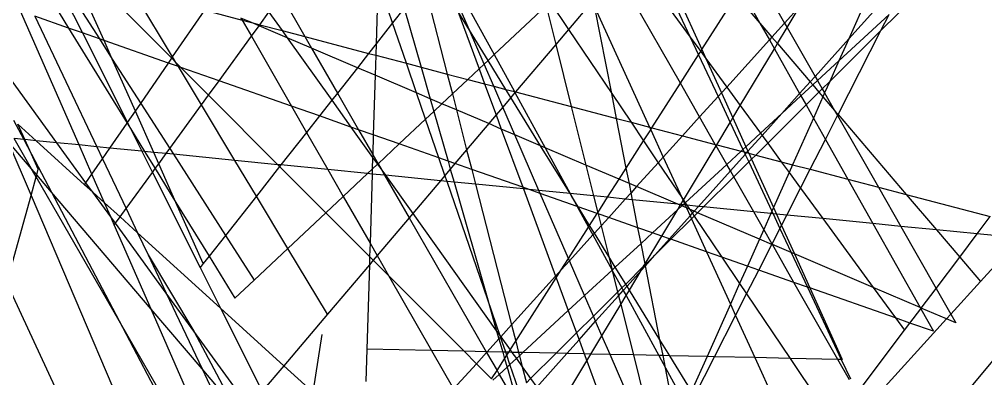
# Model space of a CAD drawing. Header units: metres. Extents: x 0 to 1324930, y 0 to 1631912.
# Drawn here: x 253732.08 to 253738.18, y 1630702.3 to 1630704.57 of the extents above; entities that cross this region are included whole.
import ezdxf

# ---------------------------------------------------------------- set-up
doc = ezdxf.new("R2010")
doc.units = ezdxf.units.M
doc.header["$MEASUREMENT"] = 0
doc.layers.add('A_revoir_geometrie_aberrante', color=7, linetype='Continuous')
doc.layers.add('limites_parcelles', color=7, linetype='Continuous')

msp = doc.modelspace()

# ---------------------------------------------------------------- linework, layer by layer
at = {"layer": 'A_revoir_geometrie_aberrante'}
msp.add_line((253733.98882, 1630702.58123), (0, 0), dxfattribs=at)
at = {"layer": 'limites_parcelles'}
for p, q in [((253737.79135, 1630705.5212), (253737.31224, 1630704.44679)), ((253736.02377, 1630705.07305), (253736.31213, 1630704.45778)), ((253736.05458, 1630705.10946), (253736.38557, 1630704.37889)), ((253737.51505, 1630704.49869), (253738.07931, 1630705.05934)), ((253734.74799, 1630704.94549), (253735.07538, 1630704.34706)), ((253735.93731, 1630704.97089), (253736.31213, 1630704.45778)), ((253732.14275, 1630704.91716), (253732.39093, 1630704.51414)), ((253734.91899, 1630704.50201), (253734.73425, 1630704.92803)), ((253736.71161, 1630704.8898), (253736.9077, 1630704.54636)), ((253737.31224, 1630704.44679), (253737.72143, 1630704.90346)), ((253732.27863, 1630704.88148), (253732.47836, 1630704.48349)), ((253732.31122, 1630704.87292), (253732.58476, 1630704.4462)), ((253732.61445, 1630704.43579), (253732.43474, 1630704.84048)), ((253736.24999, 1630704.16642), (253735.85, 1630704.86771)), ((253732.55881, 1630704.8079), (253733.04144, 1630704.32404)), ((253734.34264, 1630704.8133), (253734.33047, 1630704.41485)), ((253734.43426, 1630704.54677), (253734.34264, 1630704.8133)), ((253734.63253, 1630704.79876), (253734.77952, 1630704.22468)), ((253736.6302, 1630704.76223), (253736.75193, 1630704.54601)), ((253733.04694, 1630704.33202), (253732.79841, 1630704.74497)), ((253733.73183, 1630704.72094), (253733.88162, 1630704.46049)), ((253736.38557, 1630704.37889), (253736.60332, 1630704.72011)), ((253736.60332, 1630704.72011), (253736.75193, 1630704.54601)), ((253734.50797, 1630704.64045), (253734.43426, 1630704.54677)), ((253734.50797, 1630704.64045), (253734.61457, 1630704.268)), ((253735.07538, 1630704.34706), (253735.40271, 1630704.65458)), ((253735.40271, 1630704.65458), (253735.46359, 1630704.4111)), ((253735.42774, 1630704.67809), (253735.54381, 1630704.50589)), ((253735.69296, 1630704.68214), (253735.54381, 1630704.50589)), ((253735.81672, 1630704.10103), (253735.71005, 1630704.64478)), ((253735.71005, 1630704.64478), (253736.05537, 1630703.88961)), ((253737.00636, 1630704.6554), (253736.9077, 1630704.54636)), ((253736.92384, 1630704.5181), (253737.00636, 1630704.6554)), ((253732.4578, 1630703.77692), (253732.08817, 1630704.62025)), ((253732.1776, 1630704.58891), (253732.56815, 1630703.76599)), ((253732.39093, 1630704.51414), (253732.1776, 1630704.58891)), ((253733.04694, 1630704.33202), (253733.24978, 1630704.62643)), ((253733.24978, 1630704.62643), (253733.48524, 1630704.56459)), ((253733.47781, 1630704.57756), (253733.48524, 1630704.56459)), ((253733.54519, 1630704.54885), (253733.47781, 1630704.57756)), ((253733.59683, 1630704.53529), (253733.65436, 1630704.6144)), ((253733.65436, 1630704.6144), (253733.73721, 1630704.49842)), ((253734.84606, 1630704.62054), (253734.98003, 1630704.25749)), ((253734.91899, 1630704.50201), (253734.84606, 1630704.62054)), ((253737.25046, 1630704.30824), (253737.56693, 1630704.60043)), ((253737.51505, 1630704.49869), (253737.56693, 1630704.60043)), ((253733.48524, 1630704.56459), (253733.54382, 1630704.46238)), ((253733.48524, 1630704.56459), (253733.54519, 1630704.54885)), ((253733.54382, 1630704.46238), (253733.59215, 1630704.52884)), ((253733.59215, 1630704.52884), (253733.54519, 1630704.54885)), ((253733.54519, 1630704.54885), (253733.59683, 1630704.53529)), ((253733.59215, 1630704.52884), (253733.59683, 1630704.53529)), ((253733.76946, 1630704.45328), (253733.59215, 1630704.52884)), ((253733.59683, 1630704.53529), (253733.73721, 1630704.49842)), ((253734.43426, 1630704.54677), (253734.33047, 1630704.41485)), ((253734.52171, 1630704.29239), (253734.43426, 1630704.54677)), ((253736.75193, 1630704.54601), (253736.81156, 1630704.44011)), ((253736.75193, 1630704.54601), (253736.8274, 1630704.45761)), ((253736.9077, 1630704.54636), (253736.8274, 1630704.45761)), ((253736.86266, 1630704.41631), (253736.92384, 1630704.5181)), ((253736.9077, 1630704.54636), (253736.92384, 1630704.5181)), ((253736.92384, 1630704.5181), (253737.09987, 1630704.20979)), ((253732.39093, 1630704.51414), (253732.75975, 1630703.9152)), ((253732.47836, 1630704.48349), (253732.39093, 1630704.51414)), ((253732.47836, 1630704.48349), (253732.76195, 1630703.91839)), ((253732.58476, 1630704.4462), (253732.47836, 1630704.48349)), ((253733.33967, 1630704.1816), (253733.54382, 1630704.46238)), ((253733.54382, 1630704.46238), (253733.7965, 1630704.02149)), ((253733.73721, 1630704.49842), (253733.76946, 1630704.45328)), ((253733.73721, 1630704.49842), (253733.88162, 1630704.46049)), ((253733.88162, 1630704.46049), (253733.92352, 1630704.38763)), ((253733.88162, 1630704.46049), (253734.28336, 1630704.35499)), ((253735.012, 1630704.28752), (253734.91899, 1630704.50201)), ((253735.03669, 1630704.31071), (253734.91899, 1630704.50201)), ((253735.54381, 1630704.50589), (253735.46359, 1630704.4111)), ((253735.54381, 1630704.50589), (253735.81672, 1630704.10103)), ((253736.31213, 1630704.45778), (253736.36455, 1630704.34594)), ((253736.31213, 1630704.45778), (253736.3782, 1630704.36733)), ((253736.8274, 1630704.45761), (253736.81156, 1630704.44011)), ((253736.8274, 1630704.45761), (253736.86266, 1630704.41631)), ((253737.19243, 1630704.17813), (253737.51505, 1630704.49869)), ((253737.2448, 1630703.96865), (253737.51505, 1630704.49869)), ((253732.58476, 1630704.4462), (253732.66634, 1630704.31894)), ((253732.61445, 1630704.43579), (253732.58476, 1630704.4462)), ((253732.66634, 1630704.31894), (253732.61445, 1630704.43579)), ((253733.0204, 1630704.29351), (253732.61445, 1630704.43579)), ((253733.76946, 1630704.45328), (253734.05081, 1630704.05943)), ((253733.92352, 1630704.38763), (253733.76946, 1630704.45328)), ((253734.33047, 1630704.41485), (253734.28336, 1630704.35499)), ((253734.33047, 1630704.41485), (253734.32828, 1630704.34319)), ((253735.46359, 1630704.4111), (253735.21014, 1630704.11159)), ((253735.46359, 1630704.4111), (253735.56156, 1630704.0193)), ((253736.81156, 1630704.44011), (253736.54237, 1630704.14259)), ((253736.81156, 1630704.44011), (253736.84319, 1630704.38392)), ((253736.84319, 1630704.38392), (253736.86266, 1630704.41631)), ((253736.86266, 1630704.41631), (253737.06867, 1630704.17497)), ((253737.09987, 1630704.20979), (253737.31224, 1630704.44679)), ((253737.31224, 1630704.44679), (253737.25046, 1630704.30824)), ((253733.92352, 1630704.38763), (253734.08632, 1630704.10456)), ((253734.21224, 1630704.2646), (253733.92352, 1630704.38763)), ((253734.28336, 1630704.35499), (253734.21224, 1630704.2646)), ((253734.28336, 1630704.35499), (253734.32828, 1630704.34319)), ((253734.32828, 1630704.34319), (253734.32442, 1630704.2168)), ((253734.32828, 1630704.34319), (253734.52171, 1630704.29239)), ((253735.03669, 1630704.31071), (253735.07538, 1630704.34706)), ((253735.07538, 1630704.34706), (253735.2032, 1630704.11341)), ((253736.24999, 1630704.16642), (253736.36455, 1630704.34594)), ((253736.36455, 1630704.34594), (253736.3782, 1630704.36733)), ((253736.36455, 1630704.34594), (253736.48801, 1630704.08251)), ((253736.3782, 1630704.36733), (253736.38557, 1630704.37889)), ((253736.3782, 1630704.36733), (253736.41139, 1630704.32189)), ((253736.38557, 1630704.37889), (253736.41139, 1630704.32189)), ((253736.62783, 1630704.0256), (253736.84319, 1630704.38392)), ((253736.84319, 1630704.38392), (253737.00245, 1630704.10106)), ((253732.31645, 1630703.79092), (253731.92828, 1630704.3246)), ((253732.81197, 1630703.99099), (253732.66634, 1630704.31894)), ((253732.66634, 1630704.31894), (253732.84543, 1630704.03956)), ((253732.84543, 1630704.03956), (253733.0204, 1630704.29351)), ((253733.0204, 1630704.29351), (253733.04144, 1630704.32404)), ((253733.08341, 1630704.27142), (253733.0204, 1630704.29351)), ((253733.04144, 1630704.32404), (253733.04694, 1630704.33202)), ((253733.04144, 1630704.32404), (253733.06742, 1630704.29799)), ((253733.06742, 1630704.29799), (253733.04694, 1630704.33202)), ((253733.08341, 1630704.27142), (253733.06742, 1630704.29799)), ((253733.06742, 1630704.29799), (253733.09958, 1630704.26575)), ((253734.58601, 1630704.10532), (253734.52171, 1630704.29239)), ((253734.52171, 1630704.29239), (253734.61457, 1630704.268)), ((253734.98003, 1630704.25749), (253735.012, 1630704.28752)), ((253735.012, 1630704.28752), (253735.03669, 1630704.31071)), ((253735.07263, 1630704.14771), (253735.012, 1630704.28752)), ((253735.14939, 1630704.12755), (253735.03669, 1630704.31071)), ((253736.41139, 1630704.32189), (253736.50922, 1630704.10596)), ((253736.41139, 1630704.32189), (253736.54237, 1630704.14259)), ((253737.11504, 1630704.18322), (253737.25046, 1630704.30824)), ((253737.25046, 1630704.30824), (253737.19243, 1630704.17813)), ((253733.22904, 1630704.02945), (253733.08341, 1630704.27142)), ((253733.09958, 1630704.26575), (253733.08341, 1630704.27142)), ((253733.09958, 1630704.26575), (253733.27383, 1630704.09106)), ((253733.33967, 1630704.1816), (253733.09958, 1630704.26575)), ((253734.21224, 1630704.2646), (253734.08632, 1630704.10456)), ((253734.32442, 1630704.2168), (253734.21224, 1630704.2646)), ((253734.32442, 1630704.2168), (253734.31292, 1630703.84048)), ((253734.58601, 1630704.10532), (253734.32442, 1630704.2168)), ((253734.61457, 1630704.268), (253734.67156, 1630704.06887)), ((253734.61457, 1630704.268), (253734.77952, 1630704.22468)), ((253734.77952, 1630704.22468), (253734.81163, 1630704.09928)), ((253734.77952, 1630704.22468), (253734.90893, 1630704.1907)), ((253734.90893, 1630704.1907), (253734.98003, 1630704.25749)), ((253734.98003, 1630704.25749), (253735.01495, 1630704.16285)), ((253733.27383, 1630704.09106), (253733.33967, 1630704.1816)), ((253733.7965, 1630704.02149), (253733.33967, 1630704.1816)), ((253734.81163, 1630704.09928), (253734.90893, 1630704.1907)), ((253734.90893, 1630704.1907), (253735.01495, 1630704.16285)), ((253735.01495, 1630704.16285), (253735.08739, 1630703.96654)), ((253735.01495, 1630704.16285), (253735.07263, 1630704.14771)), ((253736.07077, 1630703.88557), (253736.24999, 1630704.16642)), ((253736.37137, 1630703.9536), (253736.24999, 1630704.16642)), ((253737.00245, 1630704.10106), (253737.06867, 1630704.17497)), ((253737.01052, 1630704.08672), (253737.08517, 1630704.15564)), ((253737.06867, 1630704.17497), (253737.09987, 1630704.20979)), ((253737.06867, 1630704.17497), (253737.08517, 1630704.15564)), ((253737.08517, 1630704.15564), (253737.11504, 1630704.18322)), ((253737.08517, 1630704.15564), (253737.12401, 1630704.11014)), ((253737.09987, 1630704.20979), (253737.11504, 1630704.18322)), ((253737.11504, 1630704.18322), (253737.14491, 1630704.13091)), ((253737.14491, 1630704.13091), (253737.19243, 1630704.17813)), ((253737.19243, 1630704.17813), (253737.15977, 1630704.10488)), ((253733.22904, 1630704.02945), (253733.27383, 1630704.09106)), ((253733.27383, 1630704.09106), (253733.71101, 1630703.65276)), ((253734.08632, 1630704.10456), (253734.05081, 1630704.05943)), ((253734.08632, 1630704.10456), (253734.21933, 1630703.87328)), ((253734.64266, 1630703.94054), (253734.58601, 1630704.10532)), ((253734.67156, 1630704.06887), (253734.58601, 1630704.10532)), ((253734.74565, 1630704.0373), (253734.81163, 1630704.09928)), ((253734.81163, 1630704.09928), (253734.83753, 1630703.99815)), ((253735.12957, 1630704.01639), (253735.07263, 1630704.14771)), ((253735.07263, 1630704.14771), (253735.14939, 1630704.12755)), ((253735.18065, 1630704.07674), (253735.14939, 1630704.12755)), ((253735.14939, 1630704.12755), (253735.2032, 1630704.11341)), ((253735.20653, 1630704.10733), (253735.18065, 1630704.07674)), ((253735.2032, 1630704.11341), (253735.20653, 1630704.10733)), ((253735.2032, 1630704.11341), (253735.21014, 1630704.11159)), ((253735.21014, 1630704.11159), (253735.20653, 1630704.10733)), ((253735.20653, 1630704.10733), (253735.3966, 1630703.75991)), ((253735.21014, 1630704.11159), (253735.56156, 1630704.0193)), ((253735.84748, 1630703.94421), (253735.81672, 1630704.10103)), ((253735.81672, 1630704.10103), (253735.93855, 1630703.92029)), ((253736.50922, 1630704.10596), (253736.48801, 1630704.08251)), ((253736.54237, 1630704.14259), (253736.50922, 1630704.10596)), ((253736.50922, 1630704.10596), (253736.58096, 1630703.94762)), ((253736.54237, 1630704.14259), (253736.62783, 1630704.0256)), ((253736.88935, 1630703.97485), (253737.00245, 1630704.10106)), ((253737.00245, 1630704.10106), (253737.01052, 1630704.08672)), ((253737.04278, 1630704.02943), (253737.12401, 1630704.11014)), ((253737.12401, 1630704.11014), (253737.14491, 1630704.13091)), ((253737.12401, 1630704.11014), (253737.14904, 1630704.08082)), ((253737.14491, 1630704.13091), (253737.15977, 1630704.10488)), ((253737.15977, 1630704.10488), (253737.14904, 1630704.08082)), ((253737.15977, 1630704.10488), (253737.22293, 1630703.99427)), ((253732.81197, 1630703.99099), (253732.84543, 1630704.03956)), ((253732.84543, 1630704.03956), (253733.02861, 1630703.7538)), ((253733.02861, 1630703.7538), (253733.22904, 1630704.02945)), ((253733.43956, 1630703.67966), (253733.22904, 1630704.02945)), ((253734.05081, 1630704.05943), (253733.97244, 1630703.95982)), ((253734.05081, 1630704.05943), (253734.17191, 1630703.8899)), ((253734.67156, 1630704.06887), (253734.69438, 1630703.98913)), ((253734.74565, 1630704.0373), (253734.67156, 1630704.06887)), ((253734.69438, 1630703.98913), (253734.74565, 1630704.0373)), ((253734.83753, 1630703.99815), (253734.74565, 1630704.0373)), ((253735.18065, 1630704.07674), (253735.12957, 1630704.01639)), ((253735.36813, 1630703.77204), (253735.18065, 1630704.07674)), ((253736.48801, 1630704.08251), (253736.37137, 1630703.9536)), ((253736.48801, 1630704.08251), (253736.56426, 1630703.91982)), ((253736.80073, 1630703.78892), (253737.04278, 1630704.02943)), ((253736.88935, 1630703.97485), (253737.01052, 1630704.08672)), ((253737.01052, 1630704.08672), (253737.04278, 1630704.02943)), ((253737.04278, 1630704.02943), (253737.08929, 1630703.94682)), ((253737.14904, 1630704.08082), (253737.08929, 1630703.94682)), ((253737.14904, 1630704.08082), (253737.22293, 1630703.99427)), ((253732.76195, 1630703.91839), (253732.81197, 1630703.99099)), ((253732.92771, 1630703.73036), (253732.81197, 1630703.99099)), ((253733.7965, 1630704.02149), (253733.89109, 1630703.85643)), ((253733.97244, 1630703.95982), (253733.7965, 1630704.02149)), ((253734.64266, 1630703.94054), (253734.69438, 1630703.98913)), ((253734.69438, 1630703.98913), (253734.78421, 1630703.67529)), ((253734.83753, 1630703.99815), (253734.90178, 1630703.7472)), ((253735.04082, 1630703.91151), (253734.83753, 1630703.99815)), ((253735.12957, 1630704.01639), (253735.08739, 1630703.96654)), ((253735.20548, 1630703.84135), (253735.12957, 1630704.01639)), ((253735.56156, 1630704.0193), (253735.65383, 1630703.6503)), ((253735.56156, 1630704.0193), (253735.84748, 1630703.94421)), ((253736.58096, 1630703.94762), (253736.62783, 1630704.0256)), ((253736.62783, 1630704.0256), (253736.75531, 1630703.85109)), ((253736.75531, 1630703.85109), (253736.88935, 1630703.97485)), ((253736.76571, 1630703.83686), (253736.88935, 1630703.97485)), ((253737.22293, 1630703.99427), (253737.24138, 1630703.96194)), ((253737.22293, 1630703.99427), (253737.2448, 1630703.96865)), ((253737.24138, 1630703.96194), (253737.2448, 1630703.96865)), ((253737.2448, 1630703.96865), (253737.67548, 1630703.46413)), ((253732.04361, 1630703.93323), (253732.10759, 1630703.81161)), ((253732.11505, 1630703.81088), (253732.07136, 1630703.90803)), ((253732.18608, 1630703.80384), (253732.07136, 1630703.90803)), ((253732.65127, 1630703.75775), (253732.75975, 1630703.9152)), ((253732.75975, 1630703.9152), (253732.76195, 1630703.91839)), ((253732.75975, 1630703.9152), (253732.78029, 1630703.88183)), ((253732.76195, 1630703.91839), (253732.78029, 1630703.88183)), ((253733.97244, 1630703.95982), (253733.89109, 1630703.85643)), ((253734.17191, 1630703.8899), (253733.97244, 1630703.95982)), ((253734.4755, 1630703.7835), (253734.64266, 1630703.94054)), ((253734.72694, 1630703.69536), (253734.64266, 1630703.94054)), ((253735.04082, 1630703.91151), (253734.90178, 1630703.7472)), ((253735.08739, 1630703.96654), (253735.04082, 1630703.91151)), ((253735.12018, 1630703.8777), (253735.04082, 1630703.91151)), ((253735.08739, 1630703.96654), (253735.12018, 1630703.8777)), ((253735.90878, 1630703.63173), (253735.84748, 1630703.94421)), ((253735.84748, 1630703.94421), (253735.93855, 1630703.92029)), ((253735.93855, 1630703.92029), (253736.01785, 1630703.80264)), ((253735.93855, 1630703.92029), (253736.05537, 1630703.88961)), ((253736.37137, 1630703.9536), (253736.26392, 1630703.83484)), ((253736.46997, 1630703.78073), (253736.37137, 1630703.9536)), ((253736.4792, 1630703.77831), (253736.56426, 1630703.91982)), ((253736.56426, 1630703.91982), (253736.58096, 1630703.94762)), ((253736.56426, 1630703.91982), (253736.64444, 1630703.74873)), ((253736.58096, 1630703.94762), (253736.66322, 1630703.76606)), ((253737.08929, 1630703.94682), (253736.95806, 1630703.65254)), ((253737.08929, 1630703.94682), (253737.16506, 1630703.81224)), ((253737.16506, 1630703.81224), (253737.24138, 1630703.96194)), ((253737.24138, 1630703.96194), (253737.49918, 1630703.51043)), ((253732.78029, 1630703.88183), (253732.85257, 1630703.73781)), ((253732.78029, 1630703.88183), (253732.87005, 1630703.73608)), ((253733.89109, 1630703.85643), (253733.7294, 1630703.65094)), ((253733.89109, 1630703.85643), (253734.02568, 1630703.62159)), ((253734.17191, 1630703.8899), (253734.30859, 1630703.69857)), ((253734.21933, 1630703.87328), (253734.17191, 1630703.8899)), ((253734.21933, 1630703.87328), (253734.30915, 1630703.71709)), ((253734.31292, 1630703.84048), (253734.21933, 1630703.87328)), ((253735.12018, 1630703.8777), (253735.25587, 1630703.50998)), ((253735.20548, 1630703.84135), (253735.12018, 1630703.8777)), ((253736.01785, 1630703.80264), (253736.06288, 1630703.87321)), ((253736.05537, 1630703.88961), (253736.06288, 1630703.87321)), ((253736.05537, 1630703.88961), (253736.07077, 1630703.88557)), ((253736.06288, 1630703.87321), (253736.07077, 1630703.88557)), ((253736.06288, 1630703.87321), (253736.14202, 1630703.70013)), ((253736.07077, 1630703.88557), (253736.26392, 1630703.83484)), ((253736.66322, 1630703.76606), (253736.75531, 1630703.85109)), ((253736.75531, 1630703.85109), (253736.76571, 1630703.83686)), ((253732.00763, 1630703.80103), (253732.15342, 1630703.45893)), ((253732.15695, 1630703.62601), (253732.00763, 1630703.80103)), ((253732.15695, 1630703.62601), (253732.04647, 1630703.81767)), ((253732.10759, 1630703.81161), (253732.04647, 1630703.81767)), ((253732.10759, 1630703.81161), (253732.1567, 1630703.71826)), ((253732.11505, 1630703.81088), (253732.10759, 1630703.81161)), ((253732.1567, 1630703.71826), (253732.11505, 1630703.81088)), ((253732.18608, 1630703.80384), (253732.11505, 1630703.81088)), ((253732.49174, 1630703.52621), (253732.18608, 1630703.80384)), ((253732.31645, 1630703.79092), (253732.18608, 1630703.80384)), ((253732.50013, 1630703.53839), (253732.31645, 1630703.79092)), ((253732.4578, 1630703.77692), (253732.31645, 1630703.79092)), ((253734.31292, 1630703.84048), (253734.30915, 1630703.71709)), ((253734.4755, 1630703.7835), (253734.31292, 1630703.84048)), ((253735.35802, 1630703.48959), (253735.20548, 1630703.84135)), ((253735.36813, 1630703.77204), (253735.20548, 1630703.84135)), ((253735.90878, 1630703.63173), (253736.01785, 1630703.80264)), ((253736.01785, 1630703.80264), (253736.11047, 1630703.66525)), ((253736.26392, 1630703.83484), (253736.14202, 1630703.70013)), ((253736.26392, 1630703.83484), (253736.46997, 1630703.78073)), ((253736.67633, 1630703.73712), (253736.76571, 1630703.83686)), ((253736.72506, 1630703.71374), (253736.80073, 1630703.78892)), ((253736.76571, 1630703.83686), (253736.80073, 1630703.78892)), ((253736.80073, 1630703.78892), (253736.88665, 1630703.6713)), ((253737.0688, 1630703.62346), (253737.16506, 1630703.81224)), ((253737.16506, 1630703.81224), (253737.30648, 1630703.56104)), ((253732.53816, 1630703.59358), (253732.4578, 1630703.77692)), ((253732.56815, 1630703.76599), (253732.4578, 1630703.77692)), ((253732.56815, 1630703.76599), (253732.60437, 1630703.68968)), ((253732.65127, 1630703.75775), (253732.56815, 1630703.76599)), ((253732.60437, 1630703.68968), (253732.65127, 1630703.75775)), ((253732.85257, 1630703.73781), (253732.65127, 1630703.75775)), ((253732.85257, 1630703.73781), (253732.9197, 1630703.60403)), ((253732.87005, 1630703.73608), (253732.85257, 1630703.73781)), ((253732.87005, 1630703.73608), (253732.93684, 1630703.6276)), ((253732.92771, 1630703.73036), (253732.87005, 1630703.73608)), ((253732.9595, 1630703.65877), (253732.92771, 1630703.73036)), ((253733.00593, 1630703.72262), (253732.92771, 1630703.73036)), ((253733.00593, 1630703.72262), (253733.02861, 1630703.7538)), ((253733.02861, 1630703.7538), (253733.05149, 1630703.7181)), ((253734.34271, 1630703.65875), (253734.4755, 1630703.7835)), ((253734.72694, 1630703.69536), (253734.4755, 1630703.7835)), ((253734.90178, 1630703.7472), (253734.82795, 1630703.65996)), ((253734.90178, 1630703.7472), (253734.9336, 1630703.62293)), ((253735.55386, 1630703.47019), (253735.36813, 1630703.77204)), ((253735.3966, 1630703.75991), (253735.36813, 1630703.77204)), ((253735.3966, 1630703.75991), (253735.55517, 1630703.47006)), ((253735.65383, 1630703.6503), (253735.3966, 1630703.75991)), ((253736.26947, 1630703.42936), (253736.47517, 1630703.77161)), ((253736.47517, 1630703.77161), (253736.46997, 1630703.78073)), ((253736.46997, 1630703.78073), (253736.4792, 1630703.77831)), ((253736.47517, 1630703.77161), (253736.4792, 1630703.77831)), ((253736.54211, 1630703.65425), (253736.47517, 1630703.77161)), ((253736.4792, 1630703.77831), (253736.63279, 1630703.73797)), ((253736.54211, 1630703.65425), (253736.63279, 1630703.73797)), ((253736.63279, 1630703.73797), (253736.64444, 1630703.74873)), ((253736.63279, 1630703.73797), (253736.65183, 1630703.73297)), ((253736.64444, 1630703.74873), (253736.66322, 1630703.76606)), ((253736.64444, 1630703.74873), (253736.65183, 1630703.73297)), ((253736.65183, 1630703.73297), (253736.65897, 1630703.71774)), ((253736.65183, 1630703.73297), (253736.66865, 1630703.72855)), ((253736.65897, 1630703.71774), (253736.66865, 1630703.72855)), ((253736.66322, 1630703.76606), (253736.67633, 1630703.73712)), ((253736.66865, 1630703.72855), (253736.67633, 1630703.73712)), ((253736.66865, 1630703.72855), (253736.68177, 1630703.7251)), ((253736.67633, 1630703.73712), (253736.68177, 1630703.7251)), ((253736.68177, 1630703.7251), (253736.69876, 1630703.68761)), ((253736.68177, 1630703.7251), (253736.72506, 1630703.71374)), ((253732.19906, 1630703.62407), (253732.1567, 1630703.71826)), ((253732.1567, 1630703.71826), (253732.2829, 1630703.47838)), ((253732.53816, 1630703.59358), (253732.60437, 1630703.68968)), ((253732.60437, 1630703.68968), (253732.7535, 1630703.37545)), ((253732.9595, 1630703.65877), (253733.00593, 1630703.72262)), ((253733.05149, 1630703.7181), (253733.00593, 1630703.72262)), ((253733.05149, 1630703.7181), (253733.37956, 1630703.20632)), ((253733.43956, 1630703.67966), (253733.05149, 1630703.7181)), ((253733.57497, 1630703.45466), (253733.43956, 1630703.67966)), ((253733.71101, 1630703.65276), (253733.43956, 1630703.67966)), ((253734.30859, 1630703.69857), (253734.30633, 1630703.62457)), ((253734.30915, 1630703.71709), (253734.30859, 1630703.69857)), ((253734.30859, 1630703.69857), (253734.33931, 1630703.65556)), ((253734.30915, 1630703.71709), (253734.34271, 1630703.65875)), ((253734.76478, 1630703.58531), (253734.72694, 1630703.69536)), ((253734.78421, 1630703.67529), (253734.72694, 1630703.69536)), ((253734.78421, 1630703.67529), (253734.79854, 1630703.62521)), ((253734.82795, 1630703.65996), (253734.78421, 1630703.67529)), ((253736.11047, 1630703.66525), (253735.97363, 1630703.51402)), ((253736.14202, 1630703.70013), (253736.11047, 1630703.66525)), ((253736.11047, 1630703.66525), (253736.25819, 1630703.4461)), ((253736.14202, 1630703.70013), (253736.25819, 1630703.4461)), ((253736.56543, 1630703.61335), (253736.65897, 1630703.71774)), ((253736.58663, 1630703.57619), (253736.68125, 1630703.6702)), ((253736.65897, 1630703.71774), (253736.68125, 1630703.6702)), ((253736.68125, 1630703.6702), (253736.69876, 1630703.68761)), ((253736.68125, 1630703.6702), (253736.82713, 1630703.35893)), ((253736.69876, 1630703.68761), (253736.72506, 1630703.71374)), ((253736.69876, 1630703.68761), (253736.83732, 1630703.38178)), ((253736.72506, 1630703.71374), (253736.88665, 1630703.6713)), ((253736.88665, 1630703.6713), (253736.93619, 1630703.60349)), ((253736.88665, 1630703.6713), (253736.95806, 1630703.65254)), ((253732.18578, 1630703.576), (253732.15695, 1630703.62601)), ((253732.18916, 1630703.58825), (253732.15695, 1630703.62601)), ((253732.18916, 1630703.58825), (253732.19906, 1630703.62407)), ((253732.7535, 1630703.37545), (253732.9197, 1630703.60403)), ((253732.9197, 1630703.60403), (253732.93684, 1630703.6276)), ((253732.9197, 1630703.60403), (253733.22065, 1630703.00434)), ((253732.93684, 1630703.6276), (253732.9595, 1630703.65877)), ((253732.93684, 1630703.6276), (253733.06774, 1630703.41504)), ((253733.06774, 1630703.41504), (253732.9595, 1630703.65877)), ((253733.7221, 1630703.64165), (253733.57497, 1630703.45466)), ((253733.71101, 1630703.65276), (253733.7221, 1630703.64165)), ((253733.7294, 1630703.65094), (253733.71101, 1630703.65276)), ((253733.7294, 1630703.65094), (253733.7221, 1630703.64165)), ((253733.7221, 1630703.64165), (253734.01352, 1630703.34949)), ((253734.02568, 1630703.62159), (253733.7294, 1630703.65094)), ((253734.02568, 1630703.62159), (253734.12279, 1630703.45214)), ((253734.27668, 1630703.59672), (253734.02568, 1630703.62159)), ((253734.27668, 1630703.59672), (253734.30633, 1630703.62457)), ((253734.30633, 1630703.62457), (253734.30539, 1630703.59388)), ((253734.30633, 1630703.62457), (253734.33931, 1630703.65556)), ((253734.33931, 1630703.65556), (253734.34271, 1630703.65875)), ((253734.33931, 1630703.65556), (253734.36613, 1630703.61803)), ((253734.34271, 1630703.65875), (253734.36613, 1630703.61803)), ((253734.36613, 1630703.61803), (253734.38452, 1630703.58604)), ((253734.36613, 1630703.61803), (253734.38932, 1630703.58556)), ((253734.79854, 1630703.62521), (253734.76478, 1630703.58531)), ((253734.82795, 1630703.65996), (253734.79854, 1630703.62521)), ((253734.79854, 1630703.62521), (253734.82217, 1630703.54268)), ((253734.9336, 1630703.62293), (253734.82795, 1630703.65996)), ((253734.9336, 1630703.62293), (253734.95758, 1630703.52926)), ((253735.25587, 1630703.50998), (253734.9336, 1630703.62293)), ((253735.65383, 1630703.6503), (253735.70255, 1630703.45546)), ((253735.86359, 1630703.56091), (253735.65383, 1630703.6503)), ((253735.86359, 1630703.56091), (253735.90878, 1630703.63173)), ((253735.92807, 1630703.53344), (253735.90878, 1630703.63173)), ((253736.28062, 1630703.41282), (253736.54211, 1630703.65425)), ((253736.36513, 1630703.38982), (253736.56543, 1630703.61335)), ((253736.56543, 1630703.61335), (253736.54211, 1630703.65425)), ((253736.58663, 1630703.57619), (253736.56543, 1630703.61335)), ((253736.93619, 1630703.60349), (253736.83732, 1630703.38178)), ((253736.95806, 1630703.65254), (253736.93619, 1630703.60349)), ((253736.93619, 1630703.60349), (253737.00829, 1630703.50478)), ((253736.95806, 1630703.65254), (253737.0688, 1630703.62346)), ((253737.00829, 1630703.50478), (253737.0688, 1630703.62346)), ((253737.0688, 1630703.62346), (253737.30648, 1630703.56104)), ((253732.15342, 1630703.45893), (253732.18578, 1630703.576)), ((253732.18578, 1630703.576), (253732.18916, 1630703.58825)), ((253732.70943, 1630702.66759), (253732.18578, 1630703.576)), ((253732.2829, 1630703.47838), (253732.18916, 1630703.58825)), ((253732.50013, 1630703.53839), (253732.53816, 1630703.59358)), ((253732.61791, 1630703.41162), (253732.53816, 1630703.59358)), ((253734.12279, 1630703.45214), (253734.27668, 1630703.59672)), ((253734.30539, 1630703.59388), (253734.27668, 1630703.59672)), ((253734.30539, 1630703.59388), (253734.29204, 1630703.15681)), ((253734.38452, 1630703.58604), (253734.30539, 1630703.59388)), ((253734.38452, 1630703.58604), (253734.53863, 1630703.31808)), ((253734.38932, 1630703.58556), (253734.38452, 1630703.58604)), ((253734.38932, 1630703.58556), (253734.56128, 1630703.34484)), ((253734.73593, 1630703.55122), (253734.38932, 1630703.58556)), ((253734.73593, 1630703.55122), (253734.56128, 1630703.34484)), ((253734.76478, 1630703.58531), (253734.73593, 1630703.55122)), ((253734.77792, 1630703.54706), (253734.73593, 1630703.55122)), ((253734.77792, 1630703.54706), (253734.76478, 1630703.58531)), ((253735.0347, 1630702.80012), (253734.77792, 1630703.54706)), ((253734.82217, 1630703.54268), (253734.77792, 1630703.54706)), ((253734.82217, 1630703.54268), (253735.0347, 1630702.80012)), ((253734.95758, 1630703.52926), (253734.82217, 1630703.54268)), ((253735.79072, 1630703.44672), (253735.86359, 1630703.56091)), ((253735.92807, 1630703.53344), (253735.86359, 1630703.56091)), ((253736.39598, 1630703.38676), (253736.58663, 1630703.57619)), ((253736.71256, 1630703.3554), (253736.58663, 1630703.57619)), ((253737.30648, 1630703.56104), (253737.46419, 1630703.28093)), ((253737.30648, 1630703.56104), (253737.49918, 1630703.51043)), ((253732.49174, 1630703.52621), (253732.50013, 1630703.53839)), ((253732.54258, 1630703.48004), (253732.49174, 1630703.52621)), ((253732.54258, 1630703.48004), (253732.50013, 1630703.53839)), ((253734.95758, 1630703.52926), (253735.18473, 1630702.64211)), ((253735.2598, 1630703.49932), (253734.95758, 1630703.52926)), ((253735.25587, 1630703.50998), (253735.2598, 1630703.49932)), ((253735.2967, 1630703.49567), (253735.25587, 1630703.50998)), ((253735.2598, 1630703.49932), (253735.46274, 1630702.94937)), ((253735.2967, 1630703.49567), (253735.2598, 1630703.49932)), ((253735.3659, 1630703.47141), (253735.2967, 1630703.49567)), ((253735.35802, 1630703.48959), (253735.2967, 1630703.49567)), ((253735.3659, 1630703.47141), (253735.35802, 1630703.48959)), ((253735.55386, 1630703.47019), (253735.35802, 1630703.48959)), ((253735.93932, 1630703.47609), (253735.92807, 1630703.53344)), ((253735.97363, 1630703.51402), (253735.92807, 1630703.53344)), ((253735.97363, 1630703.51402), (253735.93932, 1630703.47609)), ((253736.23479, 1630703.40273), (253735.97363, 1630703.51402)), ((253736.92157, 1630703.33469), (253737.00829, 1630703.50478)), ((253737.00829, 1630703.50478), (253737.149, 1630703.31216)), ((253737.49918, 1630703.51043), (253737.64017, 1630703.2635)), ((253737.49918, 1630703.51043), (253737.67548, 1630703.46413)), ((253732.00082, 1630702.90678), (253732.15342, 1630703.45893)), ((253732.15342, 1630703.45893), (253732.9922, 1630701.49066)), ((253732.2829, 1630703.47838), (253732.70943, 1630702.66759)), ((253732.91168, 1630702.74137), (253732.2829, 1630703.47838)), ((253732.65668, 1630703.32317), (253732.54258, 1630703.48004)), ((253732.61791, 1630703.41162), (253732.54258, 1630703.48004)), ((253733.57497, 1630703.45466), (253733.37956, 1630703.20632)), ((253733.7738, 1630703.12428), (253733.57497, 1630703.45466)), ((253734.01352, 1630703.34949), (253734.12279, 1630703.45214)), ((253734.12279, 1630703.45214), (253734.29204, 1630703.15681)), ((253735.54416, 1630703.06034), (253735.3659, 1630703.47141)), ((253735.59916, 1630703.38965), (253735.3659, 1630703.47141)), ((253735.5651, 1630703.45192), (253735.55386, 1630703.47019)), ((253735.55517, 1630703.47006), (253735.55386, 1630703.47019)), ((253735.55517, 1630703.47006), (253735.5651, 1630703.45192)), ((253735.70255, 1630703.45546), (253735.55517, 1630703.47006)), ((253735.5651, 1630703.45192), (253735.59916, 1630703.38965)), ((253735.60458, 1630703.38776), (253735.5651, 1630703.45192)), ((253735.70255, 1630703.45546), (253735.72894, 1630703.34991)), ((253735.79072, 1630703.44672), (253735.70255, 1630703.45546)), ((253735.72894, 1630703.34991), (253735.79072, 1630703.44672)), ((253735.90271, 1630703.43563), (253735.79072, 1630703.44672)), ((253735.90271, 1630703.43563), (253735.79804, 1630703.31995)), ((253735.93932, 1630703.47609), (253735.90271, 1630703.43563)), ((253735.94814, 1630703.43113), (253735.90271, 1630703.43563)), ((253735.94814, 1630703.43113), (253735.93932, 1630703.47609)), ((253735.98264, 1630703.25524), (253735.94814, 1630703.43113)), ((253736.23479, 1630703.40273), (253735.94814, 1630703.43113)), ((253736.25242, 1630703.40098), (253736.26741, 1630703.42593)), ((253736.25819, 1630703.4461), (253736.26741, 1630703.42593)), ((253736.25819, 1630703.4461), (253736.26947, 1630703.42936)), ((253736.26741, 1630703.42593), (253736.26947, 1630703.42936)), ((253736.26741, 1630703.42593), (253736.27554, 1630703.40814)), ((253736.26947, 1630703.42936), (253736.28062, 1630703.41282)), ((253737.67548, 1630703.46413), (253737.86584, 1630703.24114)), ((253737.67548, 1630703.46413), (253738.20518, 1630703.32502)), ((253732.65668, 1630703.32317), (253732.61791, 1630703.41162)), ((253732.71541, 1630703.32306), (253732.61791, 1630703.41162)), ((253732.71541, 1630703.32306), (253732.7535, 1630703.37545)), ((253732.7535, 1630703.37545), (253732.82605, 1630703.22257)), ((253733.23948, 1630703.02829), (253733.06774, 1630703.41504)), ((253733.06774, 1630703.41504), (253733.27674, 1630703.07564)), ((253735.59916, 1630703.38965), (253735.67077, 1630703.25876)), ((253735.60458, 1630703.38776), (253735.59916, 1630703.38965)), ((253735.67748, 1630703.26927), (253735.60458, 1630703.38776)), ((253735.72595, 1630703.34522), (253735.60458, 1630703.38776)), ((253736.07491, 1630703.2229), (253736.23325, 1630703.36909)), ((253736.13312, 1630703.2025), (253736.23325, 1630703.36909)), ((253736.23325, 1630703.36909), (253736.24966, 1630703.39639)), ((253736.23325, 1630703.36909), (253736.25867, 1630703.39256)), ((253736.24966, 1630703.39639), (253736.23479, 1630703.40273)), ((253736.25242, 1630703.40098), (253736.23479, 1630703.40273)), ((253736.24966, 1630703.39639), (253736.25242, 1630703.40098)), ((253736.25867, 1630703.39256), (253736.24966, 1630703.39639)), ((253736.2663, 1630703.39961), (253736.25242, 1630703.40098)), ((253736.25867, 1630703.39256), (253736.2663, 1630703.39961)), ((253736.28848, 1630703.37985), (253736.25867, 1630703.39256)), ((253736.2663, 1630703.39961), (253736.27554, 1630703.40814)), ((253736.28007, 1630703.39824), (253736.2663, 1630703.39961)), ((253736.27554, 1630703.40814), (253736.28062, 1630703.41282)), ((253736.27554, 1630703.40814), (253736.28007, 1630703.39824)), ((253736.28007, 1630703.39824), (253736.28848, 1630703.37985)), ((253736.29119, 1630703.39714), (253736.28007, 1630703.39824)), ((253736.28062, 1630703.41282), (253736.29119, 1630703.39714)), ((253736.28848, 1630703.37985), (253736.31136, 1630703.32981)), ((253736.30863, 1630703.37127), (253736.28848, 1630703.37985)), ((253736.29119, 1630703.39714), (253736.30863, 1630703.37127)), ((253736.36513, 1630703.38982), (253736.29119, 1630703.39714)), ((253736.30863, 1630703.37127), (253736.32575, 1630703.34586)), ((253736.33749, 1630703.35897), (253736.30863, 1630703.37127)), ((253736.32575, 1630703.34586), (253736.33749, 1630703.35897)), ((253736.33749, 1630703.35897), (253736.36513, 1630703.38982)), ((253736.35885, 1630703.34987), (253736.33749, 1630703.35897)), ((253736.35885, 1630703.34987), (253736.39598, 1630703.38676)), ((253736.39598, 1630703.38676), (253736.36513, 1630703.38982)), ((253736.71256, 1630703.3554), (253736.39598, 1630703.38676)), ((253736.82713, 1630703.35893), (253736.82077, 1630703.34468)), ((253736.83732, 1630703.38178), (253736.82713, 1630703.35893)), ((253736.82713, 1630703.35893), (253736.83445, 1630703.34332)), ((253736.83732, 1630703.38178), (253736.8557, 1630703.34122)), ((253732.6788, 1630703.27271), (253732.65668, 1630703.32317)), ((253732.68609, 1630703.28274), (253732.65668, 1630703.32317)), ((253732.68609, 1630703.28274), (253732.71541, 1630703.32306)), ((253732.82605, 1630703.22257), (253732.71541, 1630703.32306)), ((253733.7738, 1630703.12428), (253734.01352, 1630703.34949)), ((253734.01352, 1630703.34949), (253734.28947, 1630703.07283)), ((253734.53863, 1630703.31808), (253734.3365, 1630703.07922)), ((253734.56128, 1630703.34484), (253734.53863, 1630703.31808)), ((253734.53863, 1630703.31808), (253735.02505, 1630702.47228)), ((253734.56128, 1630703.34484), (253735.09105, 1630702.60324)), ((253735.67748, 1630703.26927), (253735.72595, 1630703.34522)), ((253735.72595, 1630703.34522), (253735.72894, 1630703.34991)), ((253735.73052, 1630703.34361), (253735.72595, 1630703.34522)), ((253735.72894, 1630703.34991), (253735.73052, 1630703.34361)), ((253735.73052, 1630703.34361), (253735.74977, 1630703.2666)), ((253735.79804, 1630703.31995), (253735.73052, 1630703.34361)), ((253735.79804, 1630703.31995), (253735.74977, 1630703.2666)), ((253735.98264, 1630703.25524), (253735.79804, 1630703.31995)), ((253736.18195, 1630703.18539), (253736.31136, 1630703.32981)), ((253736.19035, 1630703.18244), (253736.31989, 1630703.31116)), ((253736.31136, 1630703.32981), (253736.32575, 1630703.34586)), ((253736.31136, 1630703.32981), (253736.31989, 1630703.31116)), ((253736.31989, 1630703.31116), (253736.33741, 1630703.32856)), ((253736.31989, 1630703.31116), (253736.41471, 1630703.1038)), ((253736.32575, 1630703.34586), (253736.33741, 1630703.32856)), ((253736.33741, 1630703.32856), (253736.35885, 1630703.34987)), ((253736.33741, 1630703.32856), (253736.51187, 1630703.06975)), ((253736.74896, 1630703.18363), (253736.35885, 1630703.34987)), ((253736.77598, 1630703.24422), (253736.71256, 1630703.3554)), ((253736.82077, 1630703.34468), (253736.71256, 1630703.3554)), ((253736.82077, 1630703.34468), (253736.77598, 1630703.24422)), ((253736.83445, 1630703.34332), (253736.82077, 1630703.34468)), ((253736.83445, 1630703.34332), (253736.87828, 1630703.24979)), ((253736.8557, 1630703.34122), (253736.83445, 1630703.34332)), ((253736.8557, 1630703.34122), (253736.88825, 1630703.26935)), ((253736.92157, 1630703.33469), (253736.8557, 1630703.34122)), ((253736.88825, 1630703.26935), (253736.92157, 1630703.33469)), ((253737.149, 1630703.31216), (253736.92157, 1630703.33469)), ((253737.149, 1630703.31216), (253737.46614, 1630702.87802)), ((253737.46419, 1630703.28093), (253737.149, 1630703.31216)), ((253738.12263, 1630703.2157), (253738.20518, 1630703.32502)), ((253732.6788, 1630703.27271), (253732.68609, 1630703.28274)), ((253732.91168, 1630702.74137), (253732.6788, 1630703.27271)), ((253733.00667, 1630702.84199), (253732.68609, 1630703.28274)), ((253735.54416, 1630703.06034), (253735.67077, 1630703.25876)), ((253735.67077, 1630703.25876), (253735.67748, 1630703.26927)), ((253735.67077, 1630703.25876), (253735.69787, 1630703.20924)), ((253735.70772, 1630703.22013), (253735.67748, 1630703.26927)), ((253735.74977, 1630703.2666), (253735.70772, 1630703.22013)), ((253735.74977, 1630703.2666), (253735.79814, 1630703.07317)), ((253736.00216, 1630703.15573), (253735.98264, 1630703.25524)), ((253736.07491, 1630703.2229), (253735.98264, 1630703.25524)), ((253736.77598, 1630703.24422), (253736.74896, 1630703.18363)), ((253736.82849, 1630703.15214), (253736.77598, 1630703.24422)), ((253736.82849, 1630703.15214), (253736.87828, 1630703.24979)), ((253736.87828, 1630703.24979), (253736.88825, 1630703.26935)), ((253736.87828, 1630703.24979), (253736.9493, 1630703.09826)), ((253736.88825, 1630703.26935), (253736.96971, 1630703.08956)), ((253737.46419, 1630703.28093), (253737.76202, 1630702.75193)), ((253737.64017, 1630703.2635), (253737.46419, 1630703.28093)), ((253737.64017, 1630703.2635), (253737.86345, 1630702.87244)), ((253737.86584, 1630703.24114), (253737.64017, 1630703.2635)), ((253737.86584, 1630703.24114), (253738.0123, 1630703.06957)), ((253738.12263, 1630703.2157), (253737.86584, 1630703.24114)), ((253732.82605, 1630703.22257), (253732.89182, 1630703.08398)), ((253733.3499, 1630702.74677), (253732.82605, 1630703.22257)), ((253733.37956, 1630703.20632), (253733.27674, 1630703.07564)), ((253733.37956, 1630703.20632), (253733.56056, 1630702.92396)), ((253735.69787, 1630703.20924), (253735.55031, 1630703.04616)), ((253735.70772, 1630703.22013), (253735.69787, 1630703.20924)), ((253735.69787, 1630703.20924), (253735.81943, 1630702.98703)), ((253735.79814, 1630703.07317), (253735.70772, 1630703.22013)), ((253736.00216, 1630703.15573), (253736.07491, 1630703.2229)), ((253736.02747, 1630703.02671), (253736.13312, 1630703.2025)), ((253736.13312, 1630703.2025), (253736.07491, 1630703.2229)), ((253736.08972, 1630703.08245), (253736.18195, 1630703.18539)), ((253736.08972, 1630703.08245), (253736.19035, 1630703.18244)), ((253736.18195, 1630703.18539), (253736.13312, 1630703.2025)), ((253736.19035, 1630703.18244), (253736.18195, 1630703.18539)), ((253736.41471, 1630703.1038), (253736.19035, 1630703.18244)), ((253736.74896, 1630703.18363), (253736.67299, 1630703.01328)), ((253736.82749, 1630703.15017), (253736.74896, 1630703.18363)), ((253738.0123, 1630703.06957), (253738.12263, 1630703.2157)), ((253738.39201, 1630703.18901), (253738.12263, 1630703.2157)), ((253738.14361, 1630702.91574), (253738.39201, 1630703.18901)), ((253733.56056, 1630702.92396), (253733.7738, 1630703.12428)), ((253734.02351, 1630702.70936), (253733.7738, 1630703.12428)), ((253734.29204, 1630703.15681), (253734.28947, 1630703.07283)), ((253734.29204, 1630703.15681), (253734.3365, 1630703.07922)), ((253735.83965, 1630703.0057), (253736.00216, 1630703.15573)), ((253736.02747, 1630703.02671), (253736.00216, 1630703.15573)), ((253736.74485, 1630702.98809), (253736.82749, 1630703.15017)), ((253736.82749, 1630703.15017), (253736.82849, 1630703.15214)), ((253736.8303, 1630703.14897), (253736.82749, 1630703.15017)), ((253736.8303, 1630703.14897), (253736.82849, 1630703.15214)), ((253736.96634, 1630702.91046), (253736.8303, 1630703.14897)), ((253736.9493, 1630703.09826), (253736.8303, 1630703.14897)), ((253732.89182, 1630703.08398), (253733.00667, 1630702.84199)), ((253732.89182, 1630703.08398), (253733.18123, 1630702.602)), ((253733.27674, 1630703.07564), (253733.23948, 1630703.02829)), ((253733.27674, 1630703.07564), (253733.43993, 1630702.81062)), ((253734.28947, 1630703.07283), (253734.28792, 1630703.02181)), ((253734.28947, 1630703.07283), (253734.31199, 1630703.05026)), ((253734.3365, 1630703.07922), (253734.31199, 1630703.05026)), ((253734.3365, 1630703.07922), (253734.40863, 1630702.95337)), ((253735.49871, 1630702.98912), (253735.54416, 1630703.06034)), ((253735.55031, 1630703.04616), (253735.54416, 1630703.06034)), ((253735.79814, 1630703.07317), (253735.81963, 1630702.98721)), ((253735.83965, 1630703.0057), (253735.79814, 1630703.07317)), ((253736.02847, 1630703.0216), (253736.08972, 1630703.08245)), ((253736.02968, 1630703.01545), (253736.08972, 1630703.08245)), ((253736.41471, 1630703.1038), (253736.56591, 1630702.77315)), ((253736.51187, 1630703.06975), (253736.41471, 1630703.1038)), ((253736.51187, 1630703.06975), (253736.624, 1630702.9034)), ((253736.67299, 1630703.01328), (253736.51187, 1630703.06975)), ((253736.9493, 1630703.09826), (253737.05127, 1630702.88069)), ((253736.96971, 1630703.08956), (253736.9493, 1630703.09826)), ((253736.96971, 1630703.08956), (253737.06681, 1630702.87524)), ((253737.46614, 1630702.87802), (253736.96971, 1630703.08956)), ((253737.86345, 1630702.87244), (253738.0123, 1630703.06957)), ((253738.0123, 1630703.06957), (253738.14361, 1630702.91574)), ((253733.23948, 1630703.02829), (253733.22065, 1630703.00434)), ((253733.22065, 1630703.00434), (253733.3499, 1630702.74677)), ((253734.28792, 1630703.02181), (253734.02351, 1630702.70936)), ((253734.28792, 1630703.02181), (253734.27163, 1630702.48857)), ((253734.31199, 1630703.05026), (253734.28792, 1630703.02181)), ((253734.31199, 1630703.05026), (253734.40863, 1630702.95337)), ((253735.55031, 1630703.04616), (253735.49871, 1630702.98912)), ((253735.64556, 1630702.8265), (253735.55031, 1630703.04616)), ((253735.81963, 1630702.98721), (253735.83965, 1630703.0057)), ((253735.90522, 1630702.89913), (253735.83965, 1630703.0057)), ((253735.90522, 1630702.89913), (253736.01835, 1630703.01154)), ((253736.0024, 1630702.98501), (253736.02968, 1630703.01545)), ((253736.0024, 1630702.98501), (253736.01835, 1630703.01154)), ((253736.01835, 1630703.01154), (253736.02747, 1630703.02671)), ((253736.01835, 1630703.01154), (253736.02847, 1630703.0216)), ((253736.02847, 1630703.0216), (253736.02747, 1630703.02671)), ((253736.02968, 1630703.01545), (253736.02847, 1630703.0216)), ((253736.12143, 1630702.54774), (253736.02968, 1630703.01545)), ((253736.67299, 1630703.01328), (253736.624, 1630702.9034)), ((253736.74485, 1630702.98809), (253736.67299, 1630703.01328)), ((253734.40863, 1630702.95337), (253734.68006, 1630702.47974)), ((253734.40863, 1630702.95337), (253734.88549, 1630702.4753)), ((253735.46274, 1630702.94937), (253735.18473, 1630702.64211)), ((253735.21123, 1630702.53863), (253735.46663, 1630702.93885)), ((253735.49871, 1630702.98912), (253735.46274, 1630702.94937)), ((253735.46274, 1630702.94937), (253735.46663, 1630702.93885)), ((253735.46663, 1630702.93885), (253735.49871, 1630702.98912)), ((253735.46663, 1630702.93885), (253735.54302, 1630702.73183)), ((253735.64556, 1630702.8265), (253735.81943, 1630702.98703)), ((253735.81943, 1630702.98703), (253735.81963, 1630702.98721)), ((253735.81943, 1630702.98703), (253735.81989, 1630702.98619)), ((253735.81963, 1630702.98721), (253735.81989, 1630702.98619)), ((253735.81989, 1630702.98619), (253735.85431, 1630702.84854)), ((253735.81989, 1630702.98619), (253735.8808, 1630702.87486)), ((253735.91346, 1630702.88575), (253736.0024, 1630702.98501)), ((253735.92827, 1630702.86167), (253736.0024, 1630702.98501)), ((253736.66822, 1630702.8378), (253736.74485, 1630702.98809)), ((253736.96634, 1630702.91046), (253736.74485, 1630702.98809)), ((253732.77648, 1630701.23574), (253732.00082, 1630702.90678)), ((253733.43993, 1630702.81062), (253733.56056, 1630702.92396)), ((253735.85431, 1630702.84854), (253735.8808, 1630702.87486)), ((253735.8808, 1630702.87486), (253735.90522, 1630702.89913)), ((253735.8808, 1630702.87486), (253735.88948, 1630702.85899)), ((253735.88948, 1630702.85899), (253735.91346, 1630702.88575)), ((253735.91346, 1630702.88575), (253735.90522, 1630702.89913)), ((253735.92827, 1630702.86167), (253735.91346, 1630702.88575)), ((253736.624, 1630702.9034), (253736.56591, 1630702.77315)), ((253736.624, 1630702.9034), (253736.66822, 1630702.8378)), ((253737.2436, 1630702.42434), (253736.96634, 1630702.91046)), ((253737.05127, 1630702.88069), (253736.96634, 1630702.91046)), ((253737.05127, 1630702.88069), (253737.26537, 1630702.42387)), ((253737.06681, 1630702.87524), (253737.05127, 1630702.88069)), ((253737.06681, 1630702.87524), (253737.27137, 1630702.42374)), ((253737.60629, 1630702.68616), (253737.06681, 1630702.87524)), ((253737.46614, 1630702.87802), (253737.60629, 1630702.68616)), ((253737.76202, 1630702.75193), (253737.46614, 1630702.87802)), ((253737.76992, 1630702.74857), (253737.86345, 1630702.87244)), ((253737.86345, 1630702.87244), (253737.95635, 1630702.70974)), ((253737.95635, 1630702.70974), (253738.14361, 1630702.91574)), ((253733.00667, 1630702.84199), (253733.23338, 1630702.36429)), ((253733.18123, 1630702.602), (253733.00667, 1630702.84199)), ((253735.54302, 1630702.73183), (253735.64556, 1630702.8265)), ((253735.70174, 1630702.69695), (253735.64556, 1630702.8265)), ((253735.70174, 1630702.69695), (253735.85431, 1630702.84854)), ((253735.71562, 1630702.66495), (253735.85994, 1630702.82602)), ((253735.85431, 1630702.84854), (253735.85994, 1630702.82602)), ((253735.85994, 1630702.82602), (253735.88948, 1630702.85899)), ((253735.85994, 1630702.82602), (253735.87372, 1630702.77091)), ((253735.87372, 1630702.77091), (253735.9072, 1630702.8266)), ((253735.88948, 1630702.85899), (253735.9072, 1630702.8266)), ((253735.9072, 1630702.8266), (253735.92827, 1630702.86167)), ((253735.9072, 1630702.8266), (253736.11391, 1630702.44875)), ((253736.12143, 1630702.54774), (253735.92827, 1630702.86167)), ((253736.5987, 1630702.70145), (253736.66822, 1630702.8378)), ((253736.66822, 1630702.8378), (253736.94253, 1630702.43085)), ((253735.0347, 1630702.80012), (253735.09105, 1630702.60324)), ((253735.11289, 1630702.57267), (253735.0347, 1630702.80012)), ((253735.75519, 1630702.57369), (253735.87372, 1630702.77091)), ((253735.87372, 1630702.77091), (253735.95341, 1630702.45222)), ((253736.56591, 1630702.77315), (253736.41833, 1630702.44217)), ((253736.56591, 1630702.77315), (253736.5987, 1630702.70145)), ((253737.76202, 1630702.75193), (253737.76648, 1630702.74402)), ((253737.76992, 1630702.74857), (253737.76202, 1630702.75193)), ((253737.76648, 1630702.74402), (253737.76992, 1630702.74857)), ((253737.92974, 1630702.68046), (253737.76992, 1630702.74857)), ((253733.30029, 1630701.85473), (253732.91168, 1630702.74137)), ((253733.23338, 1630702.36429), (253732.91168, 1630702.74137)), ((253733.3499, 1630702.74677), (253733.61245, 1630702.22361)), ((253733.74867, 1630702.38458), (253733.3499, 1630702.74677)), ((253734.02351, 1630702.70936), (253733.74867, 1630702.38458)), ((253735.25649, 1630702.46728), (253735.54302, 1630702.73183)), ((253735.54302, 1630702.73183), (253735.59502, 1630702.59091)), ((253735.59502, 1630702.59091), (253735.70174, 1630702.69695)), ((253735.71562, 1630702.66495), (253735.70174, 1630702.69695)), ((253736.46598, 1630702.44114), (253736.5987, 1630702.70145)), ((253736.5987, 1630702.70145), (253736.72025, 1630702.43565)), ((253737.69841, 1630702.65387), (253737.76648, 1630702.74402)), ((253737.76648, 1630702.74402), (253737.84645, 1630702.60198)), ((253737.92974, 1630702.68046), (253737.95635, 1630702.70974)), ((253737.95635, 1630702.70974), (253737.98699, 1630702.65607)), ((253732.70943, 1630702.66759), (253733.19963, 1630701.73578)), ((253733.22755, 1630701.76878), (253732.70943, 1630702.66759)), ((253735.18473, 1630702.64211), (253735.11686, 1630702.5671)), ((253735.18473, 1630702.64211), (253735.21123, 1630702.53863)), ((253735.61085, 1630702.54803), (253735.71562, 1630702.66495)), ((253735.75519, 1630702.57369), (253735.71562, 1630702.66495)), ((253737.41838, 1630702.11791), (253737.92974, 1630702.68046)), ((253737.60629, 1630702.68616), (253737.66358, 1630702.60773)), ((253737.69841, 1630702.65387), (253737.60629, 1630702.68616)), ((253737.66358, 1630702.60773), (253737.69841, 1630702.65387)), ((253737.84645, 1630702.60198), (253737.69841, 1630702.65387)), ((253737.98699, 1630702.65607), (253737.92974, 1630702.68046)), ((253733.18123, 1630702.602), (253733.43078, 1630702.13292)), ((253733.52856, 1630702.12448), (253733.18123, 1630702.602)), ((253735.09105, 1630702.60324), (253735.10511, 1630702.55411)), ((253735.09105, 1630702.60324), (253735.11289, 1630702.57267)), ((253735.11537, 1630702.56545), (253735.11289, 1630702.57267)), ((253735.11289, 1630702.57267), (253735.11686, 1630702.5671)), ((253735.11686, 1630702.5671), (253735.11537, 1630702.56545)), ((253735.11686, 1630702.5671), (253735.1763, 1630702.4839)), ((253735.46604, 1630702.46275), (253735.59502, 1630702.59091)), ((253735.59502, 1630702.59091), (253735.61085, 1630702.54803)), ((253735.68566, 1630702.45801), (253735.75519, 1630702.57369)), ((253735.80649, 1630702.4554), (253735.75519, 1630702.57369)), ((253737.36474, 1630702.21196), (253737.66358, 1630702.60773)), ((253735.10511, 1630702.55411), (253735.03096, 1630702.47216)), ((253735.11537, 1630702.56545), (253735.10511, 1630702.55411)), ((253735.10511, 1630702.55411), (253735.12917, 1630702.47003)), ((253735.14831, 1630702.46962), (253735.11537, 1630702.56545)), ((253735.1763, 1630702.4839), (253735.21123, 1630702.53863)), ((253735.21123, 1630702.53863), (253735.22935, 1630702.46787)), ((253735.53314, 1630702.4613), (253735.61085, 1630702.54803)), ((253735.61085, 1630702.54803), (253735.64373, 1630702.45891)), ((253736.14097, 1630702.44817), (253736.12143, 1630702.54774)), ((253736.18326, 1630702.44725), (253736.12143, 1630702.54774)), ((253734.27163, 1630702.48857), (253734.26542, 1630702.28536)), ((253734.27163, 1630702.48857), (253734.2716, 1630702.48857)), ((253734.68006, 1630702.47974), (253734.27163, 1630702.48857)), ((253734.68006, 1630702.47974), (253734.81879, 1630702.23767)), ((253734.88549, 1630702.4753), (253734.68006, 1630702.47974)), ((253734.88549, 1630702.4753), (253734.96326, 1630702.39733)), ((253735.02505, 1630702.47228), (253734.88549, 1630702.4753)), ((253735.02739, 1630702.46822), (253734.96326, 1630702.39733)), ((253735.02505, 1630702.47228), (253735.02739, 1630702.46822)), ((253735.03096, 1630702.47216), (253735.02505, 1630702.47228)), ((253735.03096, 1630702.47216), (253735.02739, 1630702.46822)), ((253735.02739, 1630702.46822), (253735.09324, 1630702.35373)), ((253735.12917, 1630702.47003), (253735.03096, 1630702.47216)), ((253735.12917, 1630702.47003), (253735.14103, 1630702.42862)), ((253735.14831, 1630702.46962), (253735.12917, 1630702.47003)), ((253735.14103, 1630702.42862), (253735.15492, 1630702.45039)), ((253735.15492, 1630702.45039), (253735.14831, 1630702.46962)), ((253735.16694, 1630702.46922), (253735.14831, 1630702.46962)), ((253735.15492, 1630702.45039), (253735.16694, 1630702.46922)), ((253735.17498, 1630702.39203), (253735.15492, 1630702.45039)), ((253735.16694, 1630702.46922), (253735.1763, 1630702.4839)), ((253735.1871, 1630702.46878), (253735.16694, 1630702.46922)), ((253735.1763, 1630702.4839), (253735.1871, 1630702.46878)), ((253735.1871, 1630702.46878), (253735.21532, 1630702.42927)), ((253735.22935, 1630702.46787), (253735.1871, 1630702.46878)), ((253735.21532, 1630702.42927), (253735.23466, 1630702.44712)), ((253735.22935, 1630702.46787), (253735.23466, 1630702.44712)), ((253735.25649, 1630702.46728), (253735.22935, 1630702.46787)), ((253735.23466, 1630702.44712), (253735.25649, 1630702.46728)), ((253735.23466, 1630702.44712), (253735.25258, 1630702.37711)), ((253735.46604, 1630702.46275), (253735.25649, 1630702.46728)), ((253735.30542, 1630702.30316), (253735.46604, 1630702.46275)), ((253735.34357, 1630702.24975), (253735.53314, 1630702.4613)), ((253735.53314, 1630702.4613), (253735.46604, 1630702.46275)), ((253735.64373, 1630702.45891), (253735.53314, 1630702.4613)), ((253735.64373, 1630702.45891), (253735.65989, 1630702.41513)), ((253735.68566, 1630702.45801), (253735.64373, 1630702.45891)), ((253735.65989, 1630702.41513), (253735.68566, 1630702.45801)), ((253735.80649, 1630702.4554), (253735.68566, 1630702.45801)), ((253736.11104, 1630701.75309), (253735.80649, 1630702.4554)), ((253735.95341, 1630702.45222), (253735.80649, 1630702.4554)), ((253735.95341, 1630702.45222), (253736.12205, 1630701.77778)), ((253736.11391, 1630702.44875), (253735.95341, 1630702.45222)), ((253736.11391, 1630702.44875), (253736.15591, 1630702.37199)), ((253736.14097, 1630702.44817), (253736.11391, 1630702.44875)), ((253736.15591, 1630702.37199), (253736.14097, 1630702.44817)), ((253736.18326, 1630702.44725), (253736.14097, 1630702.44817)), ((253736.32086, 1630702.22361), (253736.18326, 1630702.44725)), ((253736.41833, 1630702.44217), (253736.18326, 1630702.44725)), ((253733.74867, 1630702.38458), (253733.61245, 1630702.22361)), ((253734.25442, 1630701.92523), (253733.74867, 1630702.38458)), ((253734.96326, 1630702.39733), (253734.81879, 1630702.23767)), ((253734.96326, 1630702.39733), (253735.05949, 1630702.30085)), ((253735.09324, 1630702.35373), (253735.14103, 1630702.42862)), ((253735.14103, 1630702.42862), (253735.15641, 1630702.37488)), ((253735.15641, 1630702.37488), (253735.17498, 1630702.39203)), ((253735.17498, 1630702.39203), (253735.21532, 1630702.42927)), ((253735.23097, 1630702.22918), (253735.17498, 1630702.39203)), ((253735.21532, 1630702.42927), (253735.25258, 1630702.37711)), ((253735.46137, 1630702.08484), (253735.65989, 1630702.41513)), ((253735.65989, 1630702.41513), (253735.99277, 1630701.51305)), ((253736.41833, 1630702.44217), (253736.32086, 1630702.22361)), ((253736.33957, 1630702.19322), (253736.46598, 1630702.44114)), ((253736.46598, 1630702.44114), (253736.41833, 1630702.44217)), ((253736.72025, 1630702.43565), (253736.46598, 1630702.44114)), ((253736.72025, 1630702.43565), (253737.01733, 1630701.78598)), ((253736.94253, 1630702.43085), (253736.72025, 1630702.43565)), ((253736.94253, 1630702.43085), (253737.18539, 1630702.07056)), ((253737.2436, 1630702.42434), (253736.94253, 1630702.43085)), ((253737.31765, 1630702.29451), (253737.2436, 1630702.42434)), ((253737.26537, 1630702.42387), (253737.2436, 1630702.42434)), ((253737.27137, 1630702.42374), (253737.26537, 1630702.42387)), ((253737.26537, 1630702.42387), (253737.3223, 1630702.30239)), ((253738.24197, 1630702.44295), (253737.64143, 1630701.72684)), ((253733.23338, 1630702.36429), (253733.41236, 1630701.98717)), ((253733.43078, 1630702.13292), (253733.23338, 1630702.36429)), ((253735.05949, 1630702.30085), (253735.09324, 1630702.35373)), ((253735.06752, 1630702.29281), (253735.1072, 1630702.32945)), ((253735.09324, 1630702.35373), (253735.1072, 1630702.32945)), ((253735.1072, 1630702.32945), (253735.15641, 1630702.37488)), ((253735.1072, 1630702.32945), (253735.1889, 1630702.18739)), ((253735.15641, 1630702.37488), (253735.20538, 1630702.20376)), ((253735.25258, 1630702.37711), (253735.27839, 1630702.27631)), ((253735.25258, 1630702.37711), (253735.30542, 1630702.30316)), ((253736.22652, 1630702.01205), (253736.15591, 1630702.37199)), ((253736.15591, 1630702.37199), (253736.28324, 1630702.13925)), ((253735.27839, 1630702.27631), (253735.30542, 1630702.30316)), ((253735.30542, 1630702.30316), (253735.34357, 1630702.24975))]:
    msp.add_line(p, q, dxfattribs=at)

doc.saveas('drawing.dxf')
